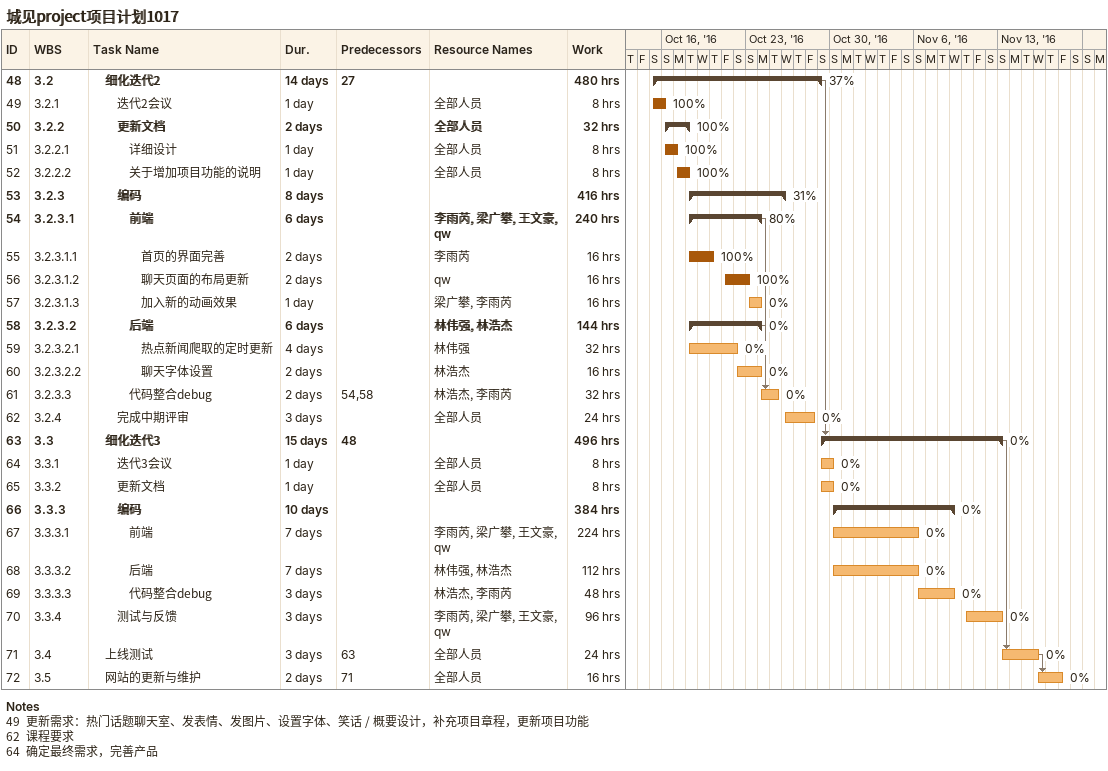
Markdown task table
城见project项目计划1017

| ID | WBS | Task | Duration | Start | Finish | Predecessors | Resources | % complete | Work (h) |
|---|---|---|---|---|---|---|---|---|---|
| 48 | 3.2 | **细化迭代2** | 14d | 2016-10-15 | 2016-10-29 | 27 |  | 37 | 480 |
| 49 | 3.2.1 | 迭代2会议 | 1d | 2016-10-15 | 2016-10-16 |  | 全部人员 | 100 | 8 |
| 50 | 3.2.2 | **更新文档** | 2d | 2016-10-16 | 2016-10-18 |  | 全部人员 | 100 | 32 |
| 51 | 3.2.2.1 | 详细设计 | 1d | 2016-10-16 | 2016-10-17 |  | 全部人员 | 100 | 8 |
| 52 | 3.2.2.2 | 关于增加项目功能的说明 | 1d | 2016-10-17 | 2016-10-18 |  | 全部人员 | 100 | 8 |
| 53 | 3.2.3 | **编码** | 8d | 2016-10-18 | 2016-10-26 |  |  | 31 | 416 |
| 54 | 3.2.3.1 | **前端** | 6d | 2016-10-18 | 2016-10-24 |  | 李雨芮, 梁广攀, 王文豪, qw | 80 | 240 |
| 55 | 3.2.3.1.1 | 首页的界面完善 | 2d | 2016-10-18 | 2016-10-20 |  | 李雨芮 | 100 | 16 |
| 56 | 3.2.3.1.2 | 聊天页面的布局更新 | 2d | 2016-10-21 | 2016-10-23 |  | qw | 100 | 16 |
| 57 | 3.2.3.1.3 | 加入新的动画效果 | 1d | 2016-10-23 | 2016-10-24 |  | 梁广攀, 李雨芮 | 0 | 16 |
| 58 | 3.2.3.2 | **后端** | 6d | 2016-10-18 | 2016-10-24 |  | 林伟强, 林浩杰 | 0 | 144 |
| 59 | 3.2.3.2.1 | 热点新闻爬取的定时更新 | 4d | 2016-10-18 | 2016-10-22 |  | 林伟强 | 0 | 32 |
| 60 | 3.2.3.2.2 | 聊天字体设置 | 2d | 2016-10-22 | 2016-10-24 |  | 林浩杰 | 0 | 16 |
| 61 | 3.2.3.3 | 代码整合debug | 2d | 2016-10-24 | 2016-10-25 | 54, 58 | 林浩杰, 李雨芮 | 0 | 32 |
| 62 | 3.2.4 | 完成中期评审 | 3d | 2016-10-26 | 2016-10-28 |  | 全部人员 | 0 | 24 |
| 63 | 3.3 | **细化迭代3** | 15d | 2016-10-29 | 2016-11-13 | 48 |  | 0 | 496 |
| 64 | 3.3.1 | 迭代3会议 | 1d | 2016-10-29 | 2016-10-30 |  | 全部人员 | 0 | 8 |
| 65 | 3.3.2 | 更新文档 | 1d | 2016-10-29 | 2016-10-30 |  | 全部人员 | 0 | 8 |
| 66 | 3.3.3 | **编码** | 10d | 2016-10-30 | 2016-11-09 |  |  | 0 | 384 |
| 67 | 3.3.3.1 | 前端 | 7d | 2016-10-30 | 2016-11-06 |  | 李雨芮, 梁广攀, 王文豪, qw | 0 | 224 |
| 68 | 3.3.3.2 | 后端 | 7d | 2016-10-30 | 2016-11-06 |  | 林伟强, 林浩杰 | 0 | 112 |
| 69 | 3.3.3.3 | 代码整合debug | 3d | 2016-11-06 | 2016-11-09 |  | 林浩杰, 李雨芮 | 0 | 48 |
| 70 | 3.3.4 | 测试与反馈 | 3d | 2016-11-10 | 2016-11-13 |  | 李雨芮, 梁广攀, 王文豪, qw | 0 | 96 |
| 71 | 3.4 | 上线测试 | 3d | 2016-11-13 | 2016-11-16 | 63 | 全部人员 | 0 | 24 |
| 72 | 3.5 | 网站的更新与维护 | 2d | 2016-11-16 | 2016-11-18 | 71 | 全部人员 | 0 | 16 |

Notes
- 49: 更新需求：热门话题聊天室、发表情、发图片、设置字体、笑话 / 概要设计，补充项目章程，更新项目功能
- 62: 课程要求
- 64: 确定最终需求，完善产品
